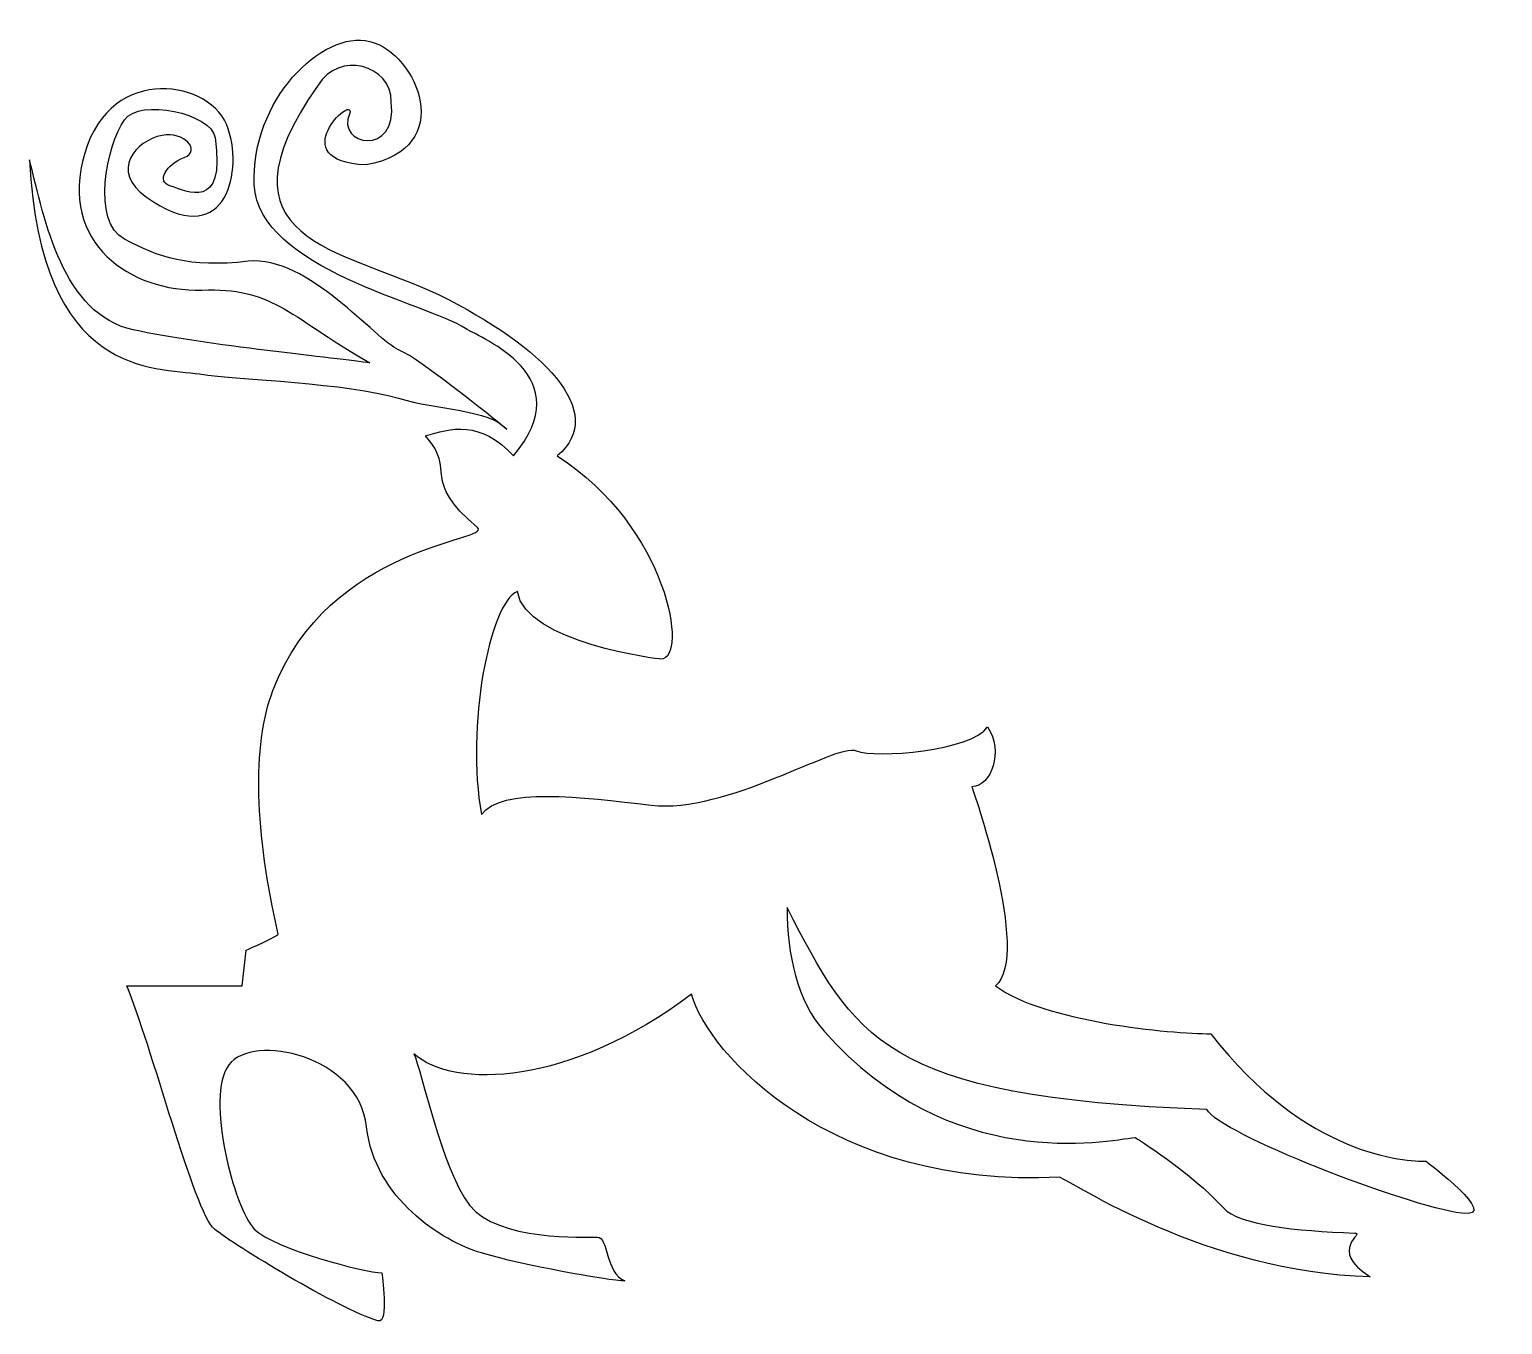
# Model space of a CAD drawing. Header units: centimetres. Extents: x -9.5 to 9.9, y -8.5 to 8.6.
import ezdxf

# ---------------------------------------------------------------- set-up
doc = ezdxf.new("R2010")
doc.units = ezdxf.units.CM
doc.header["$MEASUREMENT"] = 0
doc.layers.add('Camada 1', color=7, linetype='Continuous')

msp = doc.modelspace()

# ---------------------------------------------------------------- linework, layer by layer
at = {"layer": 'Camada 1'}
for points, knots in [([(-3.60013, 2.0078), (-3.39841, 1.83611), (-5.55871, 1.78396), (-6.28584, -0.12927), (-6.28584, -0.12927), (-6.56487, -0.86344), (-6.52203, -1.99514), (-6.21715, -3.33089), (-6.21715, -3.33089), (-6.16479, -3.33089), (-6.6358, -3.5401), (-6.6358, -3.5401), (-6.6358, -3.5401), (-6.6358, -3.5401), (-6.68816, -4.01132), (-6.68816, -4.01132), (-6.68816, -4.01132), (-6.68816, -4.01132), (-8.20613, -4.01131), (-8.20613, -4.01131), (-8.20613, -4.01131), (-7.89196, -4.7441), (-7.31647, -6.99441), (-7.05469, -7.20385), (-7.05469, -7.20385), (-6.79288, -7.41327), (-5.43203, -8.25102), (-4.90865, -8.40786), (-4.90865, -8.40786), (-4.75474, -8.45752), (-4.85629, -7.77979), (-4.85629, -7.77979), (-4.85629, -7.77979), (-5.06573, -7.77979), (-6.2693, -7.46565), (-6.5311, -7.20384), (-6.5311, -7.20384), (-6.79291, -6.94225), (-7.17981, -5.466), (-6.86567, -5.04738), (-6.86567, -5.04738), (-6.5515, -4.62873), (-5.16093, -4.91726), (-5.05624, -5.85928), (-5.05624, -5.85928), (-4.95152, -6.8013), (-4.07117, -7.36092), (-3.5478, -7.51798), (-3.5478, -7.51798), (-3.02443, -7.67506), (-1.87275, -7.88427), (-1.66357, -7.88427), (-1.66357, -7.88427), (-1.92538, -7.77979), (-1.87323, -7.30856), (-2.03007, -7.30856), (-2.03007, -7.30856), (-2.18691, -7.30856), (-3.33859, -7.36092), (-3.70488, -6.88991), (-3.70488, -6.88991), (-4.07117, -6.4189), (-4.33295, -5.11038), (-4.43767, -4.90096), (-4.43767, -4.90096), (-3.9143, -5.37197), (-2.38842, -5.32572), (-0.78774, -4.11943), (-0.78774, -4.11943), (-0.5783, -4.90458), (1.05821, -6.6807), (4.04151, -6.52362), (4.04151, -6.52362), (4.19836, -6.57598), (5.97789, -7.77954), (8.1239, -7.83214), (8.1239, -7.83214), (7.54819, -7.46585), (8.07178, -7.25641), (7.91469, -7.25641), (7.91469, -7.25641), (7.14631, -7.22786), (6.39945, -7.15306), (6.19527, -6.92637), (6.19527, -6.92637), (5.77752, -6.4624), (5.03589, -6.00025), (5.03589, -6.00025), (5.03589, -6.00025), (4.64944, -6.04309), (2.61831, -6.48666), (0.95234, -4.60648), (0.95234, -4.60648), (0.58809, -4.19532), (0.47114, -3.60985), (0.46503, -2.98247), (0.46503, -2.98247), (1.35263, -4.67699), (1.68627, -5.47664), (5.97813, -5.63373), (5.97813, -5.63373), (6.13498, -5.94763), (8.59311, -6.90008), (9.32704, -6.99594), (9.32704, -6.99594), (9.8606, -7.06555), (8.85672, -6.31414), (8.85672, -6.31414), (8.85672, -6.31414), (8.59491, -6.31414), (7.28663, -6.26178), (6.03049, -4.63933), (6.03049, -4.63933), (5.50691, -4.63933), (3.83209, -4.48248), (3.20403, -4.01126), (3.20403, -4.01126), (3.67504, -3.59264), (2.8901, -1.39424), (2.8901, -1.39424), (2.8901, -1.39424), (3.15167, -1.39424), (3.30851, -0.92299), (3.09931, -0.60906), (3.09931, -0.60906), (2.8901, -0.92299), (1.63394, -1.02771), (1.37216, -0.92299), (1.37216, -0.92299), (1.11035, -0.81851), (-0.32374, -1.75301), (-1.32127, -1.63697), (-1.32127, -1.63697), (-2.24379, -1.52976), (-3.28596, -1.39421), (-3.54777, -1.76074), (-3.54777, -1.76074), (-3.75721, -0.60906), (-3.44305, 1.0135), (-3.07676, 1.17047), (-3.07676, 1.17047), (-2.97204, 0.49004), (-1.19253, 0.2807), (-1.19253, 0.2807), (-1.19253, 0.2807), (-0.82624, 0.2807), (-1.08805, 2.00787), (-2.55341, 2.94998), (-2.55341, 2.94998), (-1.87298, 3.52571), (-2.74425, 4.38701), (-4.10514, 5.06747), (-4.10514, 5.06747), (-5.40414, 5.67061), (-7.12086, 5.78655), (-5.6938, 7.81766), (-5.6938, 7.81766), (-5.42747, 8.26883), (-4.72958, 8.09407), (-4.73138, 7.5961), (-4.73138, 7.5961), (-4.63867, 6.87691), (-5.4737, 7.01608), (-5.27491, 7.45127), (-5.27491, 7.45127), (-5.22279, 7.71297), (-6.16478, 6.8232), (-5.0657, 6.77084), (-5.0657, 6.77084), (-3.8619, 6.98018), (-4.38527, 8.23645), (-5.01334, 8.3934), (-5.01334, 8.3934), (-5.64141, 8.55035), (-6.58319, 7.60835), (-6.53107, 6.50917), (-6.53107, 6.50917), (-6.47895, 5.40999), (-4.2674, 4.95144), (-3.75718, 4.62494), (-3.75718, 4.62494), (-3.53665, 4.48384), (-2.23945, 3.99674), (-3.12911, 2.95002), (-3.12911, 2.95002), (-3.54776, 3.42114), (-3.96641, 3.31631), (-4.28055, 3.21172), (-4.28055, 3.21172), (-3.86191, 2.74059), (-4.36036, 2.65468), (-3.60013, 2.0078)], [0, 0, 0, 0, 0.02040816, 0.02040816, 0.02040816, 0.02040816, 0.04081633, 0.04081633, 0.04081633, 0.04081633, 0.06122449, 0.06122449, 0.06122449, 0.06122449, 0.08163265, 0.08163265, 0.08163265, 0.08163265, 0.10204082, 0.10204082, 0.10204082, 0.10204082, 0.12244898, 0.12244898, 0.12244898, 0.12244898, 0.14285714, 0.14285714, 0.14285714, 0.14285714, 0.16326531, 0.16326531, 0.16326531, 0.16326531, 0.18367347, 0.18367347, 0.18367347, 0.18367347, 0.20408163, 0.20408163, 0.20408163, 0.20408163, 0.2244898, 0.2244898, 0.2244898, 0.2244898, 0.24489796, 0.24489796, 0.24489796, 0.24489796, 0.26530612, 0.26530612, 0.26530612, 0.26530612, 0.28571429, 0.28571429, 0.28571429, 0.28571429, 0.30612245, 0.30612245, 0.30612245, 0.30612245, 0.32653061, 0.32653061, 0.32653061, 0.32653061, 0.34693878, 0.34693878, 0.34693878, 0.34693878, 0.36734694, 0.36734694, 0.36734694, 0.36734694, 0.3877551, 0.3877551, 0.3877551, 0.3877551, 0.40816327, 0.40816327, 0.40816327, 0.40816327, 0.42857143, 0.42857143, 0.42857143, 0.42857143, 0.44897959, 0.44897959, 0.44897959, 0.44897959, 0.46938776, 0.46938776, 0.46938776, 0.46938776, 0.48979592, 0.48979592, 0.48979592, 0.48979592, 0.51020408, 0.51020408, 0.51020408, 0.51020408, 0.53061224, 0.53061224, 0.53061224, 0.53061224, 0.55102041, 0.55102041, 0.55102041, 0.55102041, 0.57142857, 0.57142857, 0.57142857, 0.57142857, 0.59183673, 0.59183673, 0.59183673, 0.59183673, 0.6122449, 0.6122449, 0.6122449, 0.6122449, 0.63265306, 0.63265306, 0.63265306, 0.63265306, 0.65306122, 0.65306122, 0.65306122, 0.65306122, 0.67346939, 0.67346939, 0.67346939, 0.67346939, 0.69387755, 0.69387755, 0.69387755, 0.69387755, 0.71428571, 0.71428571, 0.71428571, 0.71428571, 0.73469388, 0.73469388, 0.73469388, 0.73469388, 0.75510204, 0.75510204, 0.75510204, 0.75510204, 0.7755102, 0.7755102, 0.7755102, 0.7755102, 0.79591837, 0.79591837, 0.79591837, 0.79591837, 0.81632653, 0.81632653, 0.81632653, 0.81632653, 0.83673469, 0.83673469, 0.83673469, 0.83673469, 0.85714286, 0.85714286, 0.85714286, 0.85714286, 0.87755102, 0.87755102, 0.87755102, 0.87755102, 0.89795918, 0.89795918, 0.89795918, 0.89795918, 0.91836735, 0.91836735, 0.91836735, 0.91836735, 0.93877551, 0.93877551, 0.93877551, 0.93877551, 0.95918367, 0.95918367, 0.95918367, 0.95918367, 1, 1, 1, 1]), ([(-3.21662, 3.30056), (-3.44871, 3.56168), (-4.13549, 3.55374), (-4.63823, 3.70675), (-4.63823, 3.70675), (-5.30554, 3.90984), (-6.73214, 3.94826), (-7.24938, 4.02589), (-7.24938, 4.02589), (-7.82963, 4.11291), (-9.33831, 3.96784), (-9.48335, 6.8401), (-9.48335, 6.8401), (-9.28026, 6.02775), (-9.04816, 4.80921), (-8.11977, 4.60612), (-8.11977, 4.60612), (-7.19135, 4.40303), (-5.39258, 4.22896), (-5.01539, 4.17093), (-5.01539, 4.17093), (-6.14691, 4.83824), (-6.29195, 5.15738), (-7.22035, 5.12835), (-7.22035, 5.12835), (-8.14875, 5.09932), (-9.10617, 5.73761), (-8.75803, 6.92715), (-8.75803, 6.92715), (-8.40989, 8.11666), (-7.07531, 7.88457), (-6.87221, 7.24629), (-6.87221, 7.24629), (-6.66911, 6.60801), (-6.94563, 5.64096), (-7.94568, 6.34689), (-7.94568, 6.34689), (-8.43889, 6.69506), (-8.08509, 7.09069), (-7.74259, 7.15927), (-7.74259, 7.15927), (-7.45247, 7.21729), (-7.22036, 6.95618), (-7.45247, 6.86913), (-7.45247, 6.86913), (-7.68458, 6.78208), (-7.82963, 6.54999), (-7.62654, 6.49197), (-7.62654, 6.49197), (-7.42345, 6.43395), (-6.90123, 6.1438), (-7.0463, 7.13024), (-7.0463, 7.13024), (-7.093, 7.44734), (-8.03272, 7.65247), (-8.23581, 7.36233), (-8.23581, 7.36233), (-8.47224, 7.02448), (-8.671, 6.02775), (-8.23581, 5.79565), (-8.23581, 5.79565), (-7.78882, 5.55721), (-7.39446, 5.41849), (-6.61111, 5.50551), (-6.61111, 5.50551), (-5.82778, 5.59256), (-4.92836, 4.46107), (-4.63824, 4.34502), (-4.63824, 4.34502), (-4.34812, 4.22897), (-3.21662, 3.30056), (-3.21662, 3.30056)], [0, 0, 0, 0, 0.05263158, 0.05263158, 0.05263158, 0.05263158, 0.10526316, 0.10526316, 0.10526316, 0.10526316, 0.15789474, 0.15789474, 0.15789474, 0.15789474, 0.21052632, 0.21052632, 0.21052632, 0.21052632, 0.26315789, 0.26315789, 0.26315789, 0.26315789, 0.31578947, 0.31578947, 0.31578947, 0.31578947, 0.36842105, 0.36842105, 0.36842105, 0.36842105, 0.42105263, 0.42105263, 0.42105263, 0.42105263, 0.47368421, 0.47368421, 0.47368421, 0.47368421, 0.52631579, 0.52631579, 0.52631579, 0.52631579, 0.57894737, 0.57894737, 0.57894737, 0.57894737, 0.63157895, 0.63157895, 0.63157895, 0.63157895, 0.68421053, 0.68421053, 0.68421053, 0.68421053, 0.73684211, 0.73684211, 0.73684211, 0.73684211, 0.78947368, 0.78947368, 0.78947368, 0.78947368, 0.84210526, 0.84210526, 0.84210526, 0.84210526, 0.89473684, 0.89473684, 0.89473684, 0.89473684, 1, 1, 1, 1])]:
    msp.add_open_spline(points, degree=3, knots=knots, dxfattribs=at)

doc.saveas('drawing.dxf')
